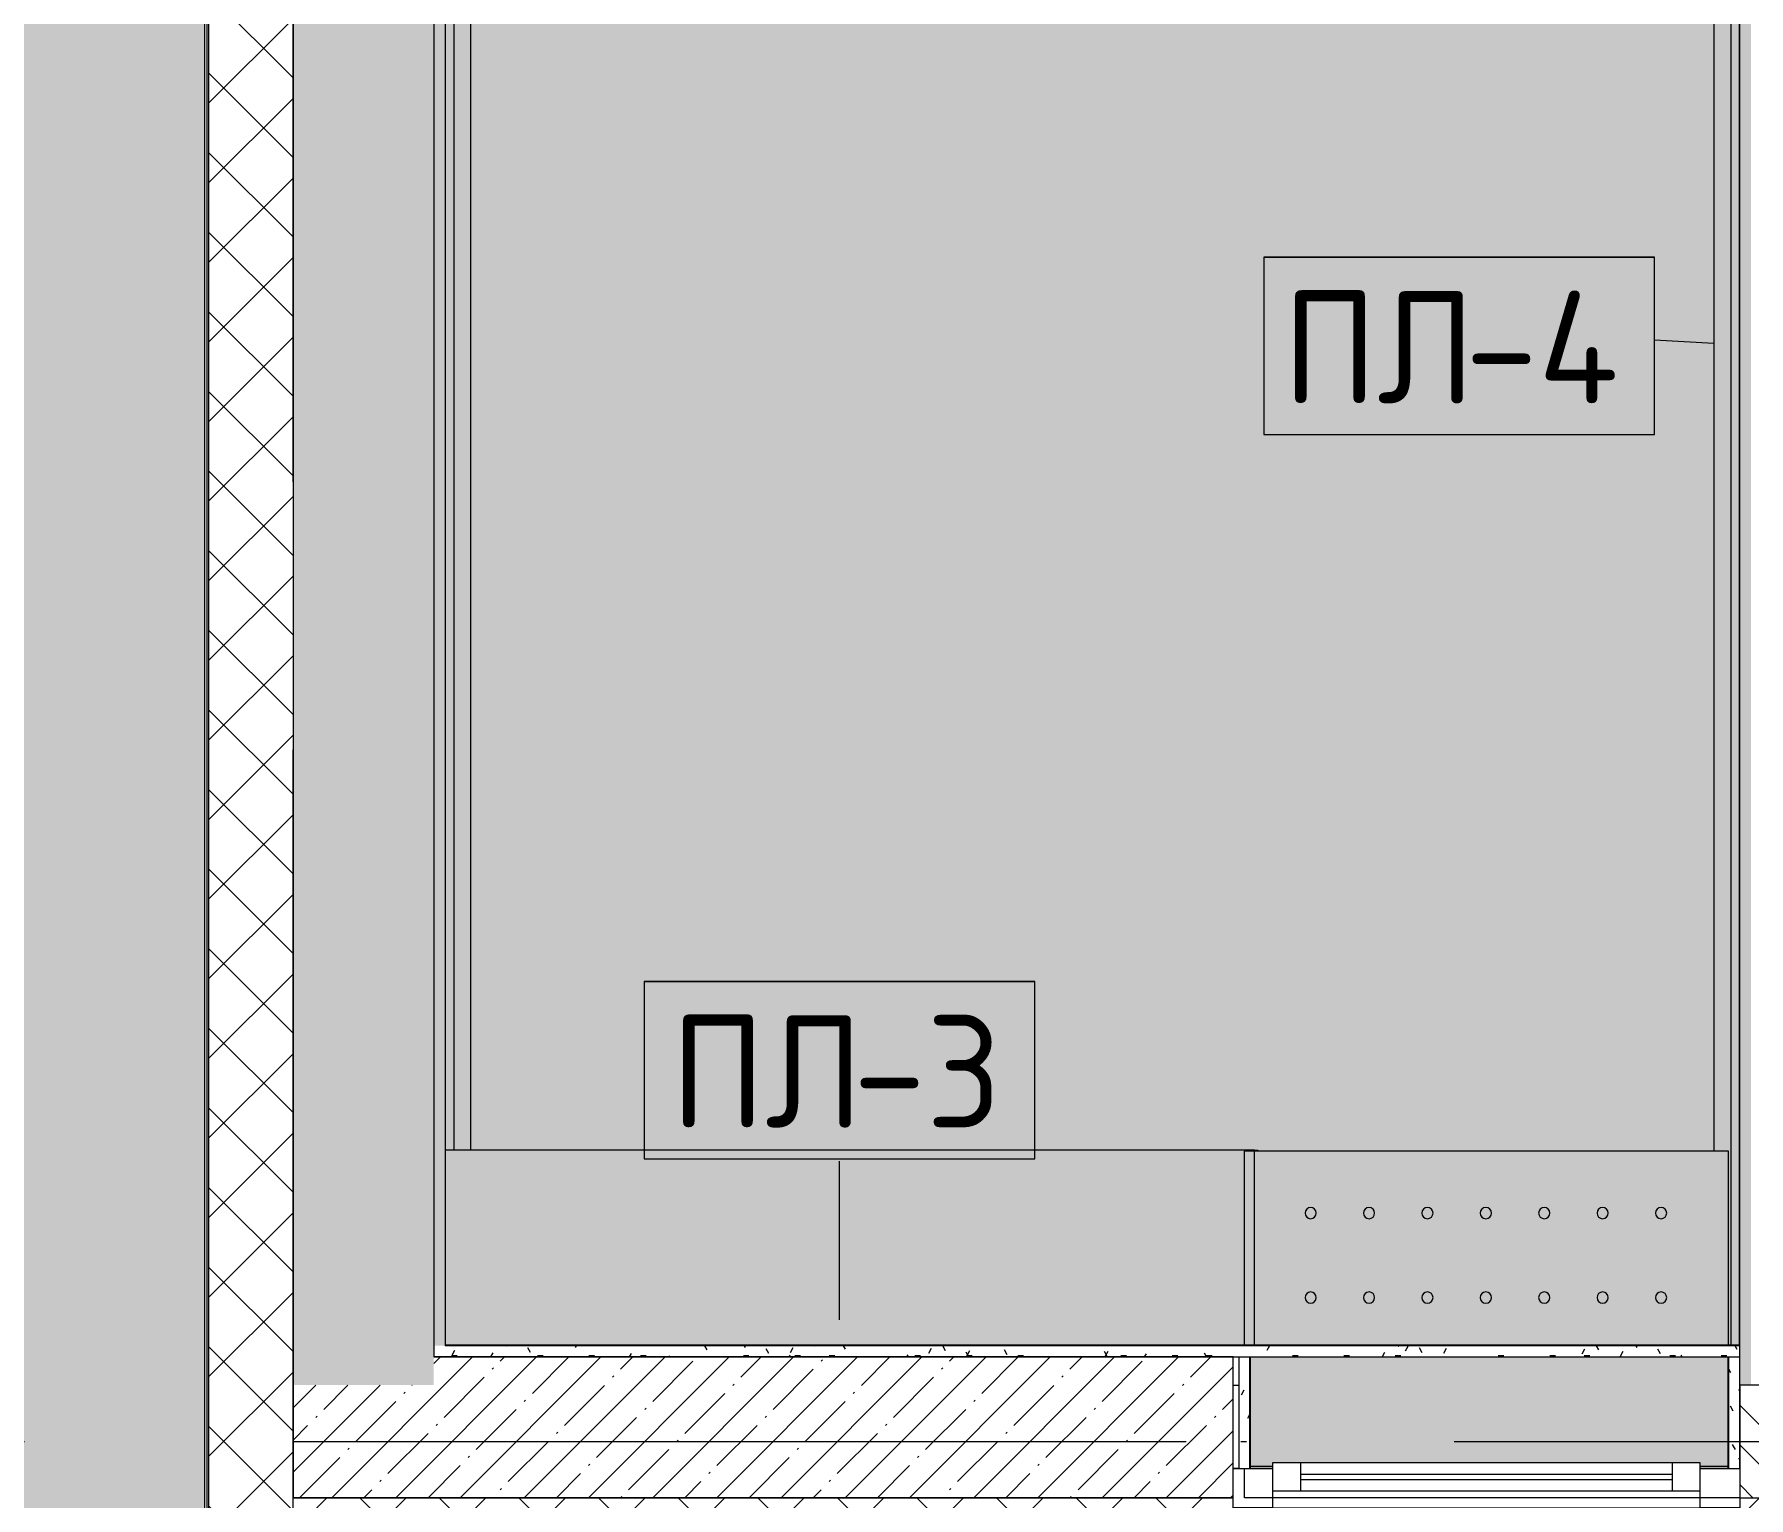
# Model space of a CAD drawing. Header units: millimetres. Extents: x 81773 to 282675, y -8553 to 29000.
# Drawn here: x 88900 to 91946, y -100 to 2500 of the extents above; entities that cross this region are included whole.
import ezdxf

# ---------------------------------------------------------------- set-up
doc = ezdxf.new("R2010")
doc.units = ezdxf.units.MM
doc.linetypes.add('Осевая', pattern=[3175, 635, -476.25, 1587.5, -476.25])
for name, color, linetype, lineweight in [('A-DETL', 7, 'Continuous', 9), ('A-FLOR-PATT', 7, 'Continuous', 9), ('A-GENM-IDEN', 7, 'Continuous', 9), ('A-GLAZ', 7, 'Continuous', 9), ('A-GLAZ-1', 7, 'Continuous', 13), ('A-WALL', 7, 'Continuous', 9), ('I-WALL', 7, 'Continuous', 9), ('Знаки', 7, 'Continuous', 9), ('Оси', 7, 'Continuous', 9), ('Оси-2', 7, 'Осевая', 9)]:
    doc.layers.add(name, color=color, linetype=linetype, lineweight=lineweight)
for name, color, linetype, lineweight, true_color in [('A-DETL-GENF-1', 7, 'Continuous', 9, 0xd4d4d4), ('A-GENM-2', 5, 'Continuous', 9, 0x0000ff), ('A-WALL-1', 9, 'Continuous', 9, 0x808080), ('A-WALL-FNSH-1', 9, 'Continuous', 9, 0x808080), ('I-WALL-2', 9, 'Continuous', 9, 0x808080)]:
    doc.layers.add(name, color=color, linetype=linetype, lineweight=lineweight, true_color=true_color)
doc.styles.add('GOST Common_1', font='GOST_Common.ttf', dxfattribs={"height": 200})
pattern_1 = [(45, (0, 0), (-70.71068, 70.71068), []), (135, (0, 0), (-70.71068, -70.71068), [])]
pattern_2 = [(45, (0, 0), (-57.024626, 57.024626), []), (45, (57.025, 0), (-57.024626, 57.024626), [100.806, -20.161, 3.353, -16.808])]
pattern_3 = [(0, (0, 0), (121.92, 30.48), [10.058, -81.382, 10.058, -81.382, -487.68]), (0, (0, 0), (121.92, 30.48), [-182.88, 10.058, -172.822, 10.058, -81.382, -213.36]), (0, (0, 0), (121.92, 30.48), [-457.2, 10.058, -50.902, 10.058, -142.342]), (120, (45.72, 15.24), (-87.356454, 90.345817), [10.058, -81.382, 10.058, -81.382, -487.68]), (120, (45.72, 15.24), (-87.356454, 90.345817), [-182.88, 10.058, -172.822, 10.058, -81.382, -213.36]), (120, (45.72, 15.24), (-87.356454, 90.345817), [-457.2, 10.058, -50.902, 10.058, -142.342]), (240, (60.96, 76.2), (-34.563546, -120.825817), [10.058, -81.382, 10.058, -81.382, -487.68]), (240, (60.96, 76.2), (-34.563546, -120.825817), [-182.88, 10.058, -172.822, 10.058, -81.382, -213.36]), (240, (60.96, 76.2), (-34.563546, -120.825817), [-457.2, 10.058, -50.902, 10.058, -142.342])]

# ---------------------------------------------------------------- blocks, each defined once
blk = doc.blocks.new('120_Окно_СКБ_1Ст - 120_Окно_СКБ_1Ст 900х2500_h_ с форточкой-V7-План раскладки напольных покрытий 3 этажа в осях 23-33')
at = {"layer": 'A-GLAZ'}
for p, q in [((450, -57), (-450, -57)), ((-330, -107), (330, -107)), ((330, -117), (-330, -117)), ((-430, -127), (-380, -127)), ((380, -127), (420, -127)), ((440, -127), (450, -127))]:
    blk.add_line(p, q, dxfattribs=at)
at = {"layer": 'A-GLAZ-1'}
for p, q in [((-450, -127), (-450, -57)), ((-450, -57), (-380, -57)), ((-380, -57), (-380, -127)), ((380, -127), (380, -57)), ((380, -57), (450, -57)), ((450, -57), (450, -127)), ((380, -87), (-380, -87)), ((-380, -87), (-380, -137)), ((-330, -137), (-330, -87)), ((330, -137), (330, -87)), ((380, -137), (380, -87)), ((-380, -127), (-450, -127)), ((-380, -137), (380, -137)), ((450, -127), (380, -127))]:
    blk.add_line(p, q, dxfattribs=at)
blk = doc.blocks.new('Плинтус - Плинтус светлый _сад_-33412368-План раскладки напольных покрытий 3 этажа в осях 23-33')
at = {"layer": 'A-GENM-2'}
blk.add_hatch(color=256, dxfattribs=at).paths.add_polyline_path([(3560, -15), (3559, 0), (0, 0), (-15, -15), (3530.1, -15)])
for p, q in [((0, 0), (-15, -15)), ((-15, -15), (3560, -15)), ((0, 0), (3559, 0)), ((-45, -45), (3214.1, -45))]:
    blk.add_line(p, q, dxfattribs=at)
blk = doc.blocks.new('Плинтус - Плинтус светлый _сад_-33412369-План раскладки напольных покрытий 3 этажа в осях 23-33')
at = {"layer": 'A-GENM-2'}
blk.add_hatch(color=256, dxfattribs=at).paths.add_polyline_path([(346.3, 0), (346.3, -15), (10193, -15), (10193, 0), (1218.6, 0)])
for p, q in [((346.3, 0), (10193, 0)), ((346.3, -15), (10193, -15)), ((346.3, -45), (10193, -45))]:
    blk.add_line(p, q, dxfattribs=at)
blk = doc.blocks.new('Зашивка радиатора_ с перфорацией М1_1 - Зашивка радиатора_ с перфорацией М1_1-31131234-План раскладки напольных покрытий 3 этажа в осях 23-33')
at = {"layer": 'Знаки'}
blk.add_hatch(color=256, dxfattribs=at).paths.add_polyline_path([(420, 380), (380, 380), (380, 374), (-380, 374), (-380, 380), (-430, 380), (-430, 186), (420, 186), (420, 244.2)])
h = blk.add_hatch(color=256, dxfattribs=at)
h.paths.add_polyline_path([(430.2, 166), (-430, 166), (-430, -179.9), (430.2, -179.9), (430.2, 136.1)])
h.paths.add_polyline_path([(104.7, 90.4), (109.7, 89), (113.4, 85.4), (114.7, 80.4), (113.4, 75.4), (109.7, 71.7), (104.7, 70.4), (99.7, 71.7), (96.1, 75.4), (94.7, 80.4), (96.1, 85.4), (99.7, 89), (102.2, 90)])
h.paths.add_polyline_path([(-206.5, 90.4), (-201.5, 89), (-197.8, 85.4), (-196.5, 80.4), (-197.8, 75.4), (-201.5, 71.7), (-206.5, 70.4), (-211.5, 71.7), (-215.2, 75.4), (-216.5, 80.4), (-215.2, 85.4), (-211.5, 89), (-209.1, 90)])
h.paths.add_polyline_path([(312.2, 90.4), (317.2, 89), (320.9, 85.4), (322.2, 80.4), (320.9, 75.4), (317.2, 71.7), (312.2, 70.4), (307.2, 71.7), (303.6, 75.4), (302.2, 80.4), (303.6, 85.4), (307.2, 89), (309.7, 90)])
h.paths.add_polyline_path([(-310.3, 90.4), (-305.3, 89), (-301.6, 85.4), (-300.3, 80.4), (-301.6, 75.4), (-305.3, 71.7), (-310.3, 70.4), (-315.3, 71.7), (-318.9, 75.4), (-320.3, 80.4), (-318.9, 85.4), (-315.3, 89), (-312.8, 90)])
h.paths.add_polyline_path([(208.5, 90.4), (213.5, 89), (217.2, 85.4), (218.5, 80.4), (217.2, 75.4), (213.5, 71.7), (208.5, 70.4), (203.5, 71.7), (199.8, 75.4), (198.5, 80.4), (199.8, 85.4), (203.5, 89), (205.9, 90)])
h.paths.add_polyline_path([(1, 90.4), (6, 89), (9.7, 85.4), (11, 80.4), (9.7, 75.4), (6, 71.7), (1, 70.4), (-4, 71.7), (-7.7, 75.4), (-9, 80.4), (-7.7, 85.4), (-4, 89), (-1.6, 90)])
h.paths.add_polyline_path([(-102.8, 90.4), (-97.8, 89), (-94.1, 85.4), (-92.8, 80.4), (-94.1, 75.4), (-97.8, 71.7), (-102.8, 70.4), (-107.8, 71.7), (-111.4, 75.4), (-112.8, 80.4), (-111.4, 85.4), (-107.8, 89), (-105.3, 90)])
h.paths.add_polyline_path([(-310.3, -59.6), (-305.3, -61), (-301.6, -64.6), (-300.3, -69.6), (-301.6, -74.6), (-305.3, -78.3), (-310.3, -79.6), (-315.3, -78.3), (-318.9, -74.6), (-320.3, -69.6), (-318.9, -64.6), (-315.3, -61), (-312.8, -60)])
h.paths.add_polyline_path([(-206.5, -59.6), (-201.5, -61), (-197.8, -64.6), (-196.5, -69.6), (-197.8, -74.6), (-201.5, -78.3), (-206.5, -79.6), (-211.5, -78.3), (-215.2, -74.6), (-216.5, -69.6), (-215.2, -64.6), (-211.5, -61), (-209.1, -60)])
h.paths.add_polyline_path([(208.5, -59.6), (213.5, -61), (217.2, -64.6), (218.5, -69.6), (217.2, -74.6), (213.5, -78.3), (208.5, -79.6), (203.5, -78.3), (199.8, -74.6), (198.5, -69.6), (199.8, -64.6), (203.5, -61), (205.9, -60)])
h.paths.add_polyline_path([(312.2, -59.6), (317.2, -61), (320.9, -64.6), (322.2, -69.6), (320.9, -74.6), (317.2, -78.3), (312.2, -79.6), (307.2, -78.3), (303.6, -74.6), (302.2, -69.6), (303.6, -64.6), (307.2, -61), (309.7, -60)])
h.paths.add_polyline_path([(-102.8, -59.6), (-97.8, -61), (-94.1, -64.6), (-92.8, -69.6), (-94.1, -74.6), (-97.8, -78.3), (-102.8, -79.6), (-107.8, -78.3), (-111.4, -74.6), (-112.8, -69.6), (-111.4, -64.6), (-107.8, -61), (-105.3, -60)])
h.paths.add_polyline_path([(104.7, -59.6), (109.7, -61), (113.4, -64.6), (114.7, -69.6), (113.4, -74.6), (109.7, -78.3), (104.7, -79.6), (99.7, -78.3), (96.1, -74.6), (94.7, -69.6), (96.1, -64.6), (99.7, -61), (102.2, -60)])
h.paths.add_polyline_path([(1, -59.6), (6, -61), (9.7, -64.6), (11, -69.6), (9.7, -74.6), (6, -78.3), (1, -79.6), (-4, -78.3), (-7.7, -74.6), (-9, -69.6), (-7.7, -64.6), (-4, -61), (-1.6, -60)])
for p, q in [((-380, 380), (-430, 380)), ((420, 380), (380, 380)), ((-430, 166), (-430, -179.9)), ((430.2, -179.9), (430.2, 166)), ((-430, -179.9), (430.2, -179.9))]:
    blk.add_line(p, q, dxfattribs=at)
for centre, start, end in [((-310.3, 80.4), 180, 0), ((-310.3, 80.4), 0, 180), ((-206.5, 80.4), 0, 180), ((-206.5, 80.4), 180, 360), ((-102.8, 80.4), 0, 180), ((-102.8, 80.4), 180, 0), ((1, 80.4), 0, 180), ((1, 80.4), 180, 0), ((104.7, 80.4), 0, 180), ((104.7, 80.4), 180, 360), ((208.5, 80.4), 0, 180), ((208.5, 80.4), 180, 0), ((312.2, 80.4), 0, 180), ((312.2, 80.4), 180, 0), ((-310.3, -69.6), 0, 180), ((-206.5, -69.6), 0, 180), ((-102.8, -69.6), 0, 180), ((1, -69.6), 0, 180), ((104.7, -69.6), 0, 180), ((208.5, -69.6), 0, 180), ((312.2, -69.6), 0, 180), ((-310.3, -69.6), 180, 0), ((-206.5, -69.6), 180, 0), ((-102.8, -69.6), 180, 0), ((1, -69.6), 180, 0), ((104.7, -69.6), 180, 0), ((208.5, -69.6), 180, 0), ((312.2, -69.6), 180, 0)]:
    blk.add_arc(centre, 10, start, end, dxfattribs=at)
blk = doc.blocks.new('Зашивка_ торцевая панель - Зашивка_ торцевая панель Т2-31135790-План раскладки напольных покрытий 3 этажа в осях 23-33')
at = {"layer": 'Знаки'}
blk.add_hatch(color=256, dxfattribs=at).paths.add_polyline_path([(-406, 178.6), (-406, 180), (-411.8, 179.9), (-411.8, 178.6)])
for p, q in [((-430, 180), (-406, 180)), ((-406, 180), (-406, 178.6))]:
    blk.add_line(p, q, dxfattribs=at)
blk = doc.blocks.new('Зашивка без перфорации М3_2_1 - М3_2_17-32617514-План раскладки напольных покрытий 3 этажа в осях 23-33')
at = {"layer": 'Знаки'}
blk.add_hatch(color=256, dxfattribs=at).paths.add_polyline_path([(-430, 167.4), (-430, -179.9), (1008.2, -179.9), (1007.2, 167.4), (-395, 167.4)])
for p, q in [((-430, 167.4), (-430, -179.9)), ((-430, -179.9), (1008.2, -179.9))]:
    blk.add_line(p, q, dxfattribs=at)
blk = doc.blocks.new('Mark Reiling - Mark Reiling-26174330-План раскладки напольных покрытий 3 этажа в осях 23-33')
at = {"layer": 'A-GENM-IDEN'}
for p, q in [((-3.47, 1.49), (-3.47, -1.663)), ((-3.47, 1.49), (3.47, 1.49)), ((3.47, 1.49), (-3.47, 1.49)), ((-3.47, 1.49), (-3.47, -1.663)), ((3.47, -1.663), (3.47, 1.49)), ((3.47, -1.663), (3.47, 1.49)), ((-3.47, -1.663), (3.47, -1.663)), ((-3.47, -1.663), (3.47, -1.663))]:
    blk.add_line(p, q, dxfattribs=at)

msp = doc.modelspace()

# ---------------------------------------------------------------- hatches: boundary and pattern name
at = {"layer": 'A-DETL-GENF-1'}
msp.add_hatch(color=256, dxfattribs=at).paths.add_polyline_path([(89203.5, -258), (89203.5, 10193), (84970.7, 10193), (84970.7, -258)])
at = {"layer": 'A-FLOR-PATT'}
h = msp.add_hatch(color=256, dxfattribs=at)
h.paths.add_polyline_path([(91930, 170), (91930, 3805), (91050, 3805), (91050, 3855), (91930, 3855), (91929, 5055), (91550, 5055), (91550, 5105), (91930, 5105), (91929, 5159), (91914, 5144), (91914, 10364), (91395, 10364), (91410, 10379), (91385, 10380), (91385, 10392), (91370, 10392), (91370, 9920), (90000, 9920), (90000, 10392), (89985, 10392), (89985, 10380), (89960.1, 10378.9), (89975, 10364), (89646, 10364), (89646, 517.3), (91074, 517.3), (91074, 515.9), (91910, 515.9), (91910, 170), (91914, 170), (91914, 3745), (91929, 3730), (91929, 170)])
h.paths.add_polyline_path([(91167.8, 245.6), (91172.8, 247), (91176.4, 250.6), (91177.8, 255.6), (91176.4, 260.6), (91172.8, 264.3), (91167.8, 265.6), (91162.8, 264.3), (91159.1, 260.6), (91157.8, 255.6), (91159.1, 250.6), (91162.8, 247), (91165.2, 246)])
h.paths.add_polyline_path([(91271.5, 245.6), (91276.8, 247.2), (91280.2, 250.6), (91281.5, 255.6), (91280.2, 260.6), (91276.5, 264.3), (91271.5, 265.6), (91266.5, 264.3), (91262.8, 260.6), (91261.5, 255.6), (91262.8, 250.6), (91266.5, 247), (91268.9, 246)])
h.paths.add_polyline_path([(91375.3, 245.6), (91380.6, 247.2), (91383.9, 250.6), (91385.3, 255.6), (91383.9, 260.6), (91380.3, 264.3), (91375.3, 265.6), (91370.3, 264.3), (91366.6, 260.6), (91365.3, 255.6), (91366.6, 250.6), (91370.3, 247), (91372.7, 246)])
h.paths.add_polyline_path([(91582.8, 245.6), (91587.8, 247), (91591.4, 250.6), (91592.8, 255.6), (91591.4, 260.6), (91587.8, 264.3), (91582.8, 265.6), (91577.8, 264.3), (91574.1, 260.6), (91572.8, 255.6), (91574.1, 250.6), (91577.8, 247), (91580.2, 246)])
h.paths.add_polyline_path([(91686.5, 245.6), (91691.5, 247), (91695.2, 250.6), (91696.5, 255.6), (91695.2, 260.6), (91691.5, 264.3), (91686.5, 265.6), (91681.5, 264.3), (91677.8, 260.6), (91676.5, 255.6), (91677.8, 250.6), (91681.5, 247), (91683.9, 246)])
h.paths.add_polyline_path([(91479, 245.6), (91484, 247), (91487.7, 250.6), (91489, 255.6), (91487.7, 260.6), (91484, 264.3), (91479, 265.6), (91474, 264.3), (91470.3, 260.6), (91469, 255.6), (91470.3, 250.6), (91474, 247), (91476.4, 246)])
h.paths.add_polyline_path([(91790.3, 245.6), (91795.3, 247), (91798.9, 250.6), (91800.3, 255.6), (91798.9, 260.6), (91795.3, 264.3), (91790.3, 265.6), (91785.3, 264.3), (91781.6, 260.6), (91780.3, 255.6), (91781.6, 250.6), (91785.3, 247), (91787.7, 246)])
h.paths.add_polyline_path([(91582.8, 395.6), (91587.8, 397), (91591.4, 400.6), (91592.8, 405.6), (91591.4, 410.6), (91587.8, 414.3), (91582.8, 415.6), (91577.8, 414.3), (91574.1, 410.6), (91572.8, 405.6), (91574.1, 400.6), (91577.8, 397), (91580.2, 396)])
h.paths.add_polyline_path([(91479, 395.6), (91484, 397), (91487.7, 400.6), (91489, 405.6), (91487.7, 410.6), (91484, 414.3), (91479, 415.6), (91474, 414.3), (91470.3, 410.6), (91469, 405.6), (91470.3, 400.6), (91474, 397), (91476.4, 396)])
h.paths.add_polyline_path([(91167.8, 395.6), (91172.8, 397), (91176.4, 400.6), (91177.8, 405.6), (91176.4, 410.6), (91172.8, 414.3), (91167.8, 415.6), (91162.8, 414.3), (91159.1, 410.6), (91157.8, 405.6), (91159.1, 400.6), (91162.8, 397), (91165.2, 396)])
h.paths.add_polyline_path([(91790.3, 395.6), (91795.3, 397), (91798.9, 400.6), (91800.3, 405.6), (91798.9, 410.6), (91795.3, 414.3), (91790.3, 415.6), (91785.3, 414.3), (91781.6, 410.6), (91780.3, 405.6), (91781.6, 400.6), (91785.3, 397), (91787.7, 396)])
h.paths.add_polyline_path([(91375.3, 395.6), (91380.3, 397), (91383.9, 400.6), (91385.3, 405.6), (91383.9, 410.6), (91380.3, 414.3), (91375.3, 415.6), (91370.3, 414.3), (91366.6, 410.6), (91365.3, 405.6), (91366.6, 400.6), (91370.3, 397), (91372.7, 396)])
h.paths.add_polyline_path([(91686.5, 395.6), (91691.5, 397), (91695.2, 400.6), (91696.5, 405.6), (91695.2, 410.6), (91691.5, 414.3), (91686.5, 415.6), (91681.5, 414.3), (91677.8, 410.6), (91676.5, 405.6), (91677.8, 400.6), (91681.5, 397), (91683.9, 396)])
h.paths.add_polyline_path([(91271.5, 395.6), (91276.5, 397), (91280.2, 400.6), (91281.5, 405.6), (91280.2, 410.6), (91276.5, 414.3), (91271.5, 415.6), (91266.2, 414.1), (91262.8, 410.6), (91261.5, 405.6), (91262.8, 400.6), (91266.5, 397), (91268.9, 396)])
h.paths.add_polyline_path([(89630, 517.3), (89631, 517.3), (89630, 1389.6)])
h.paths.add_polyline_path([(91320, 9970), (91320, 10520), (91325, 10520), (91325, 10550), (91335, 10550), (91335, 10600), (90035, 10600), (90035, 10550), (90045, 10550), (90045, 10520), (90050, 10520), (90050, 9970)])
h.paths.add_polyline_path([(89630, 10378), (89631, 10380), (89630, 10379)])
h.paths.add_polyline_path([(91930, 10378), (91929, 10380), (91929, 10379), (91929.8, 10378.2)])
at = {"layer": 'A-WALL'}
h = msp.add_hatch(dxfattribs=at)
h.set_pattern_fill('FP_1', color=256, style=0, pattern_type=2)
h.set_pattern_definition(pattern_1)
h.paths.add_polyline_path([(89210, -100), (89360, -100), (89360, 10392), (89210, 10392), (89210, 3120)])
h = msp.add_hatch(dxfattribs=at)
h.set_pattern_fill('FP_2', color=256, style=0, pattern_type=2)
h.set_pattern_definition([(135, (0, 0), (-35.35534, -35.35534), [])])
h.paths.add_polyline_path([(121430, -100), (121430, 100), (121130, 100), (121130, -100)])
h.paths.add_polyline_path([(118830, -100), (119330, -100), (119330, 100), (118830, 100)])
h.paths.add_polyline_path([(116975.6, -100), (117030, -100), (117030, 100), (115980, 100), (115980, -100), (116339, -100)])
h.paths.add_polyline_path([(113430, -100), (113680, -100), (113680, 100), (113430, 100), (113430, 91.8)])
h.paths.add_polyline_path([(111630, -100), (111630, 100), (110730, 100), (110730, -100), (111246, -100)])
h.paths.add_polyline_path([(109336.1, -100), (109830, -100), (109830, 100), (108930, 100), (108930, -100)])
h.paths.add_polyline_path([(106153, -100), (106230, -100), (106230, 100), (105180, 100), (105180, -100), (105516.4, -100)])
h.paths.add_polyline_path([(102880, -100), (102880, 100), (102630, 100), (102630, -100)])
h.paths.add_polyline_path([(100830, -100), (101730, -100), (101730, 100), (100830, 100), (100830, 91.8)])
h.paths.add_polyline_path([(97876.9, -100), (98130, -100), (98130, 100), (97080, 100), (97080, -100), (97240.3, -100)])
h.paths.add_polyline_path([(94780, -100), (94780, 100), (94530, 100), (94530, -100), (94693.8, -100)])
h.paths.add_polyline_path([(92730, -100), (92730, 100), (91930, 100), (91930, -100), (92147.3, -100)])
h = msp.add_hatch(dxfattribs=at)
h.set_pattern_fill('FP_1', color=256, style=0, pattern_type=2)
h.set_pattern_definition(pattern_1)
h.paths.add_polyline_path([(125080, -250), (125080, -100), (123730, -100), (123730, -250), (124615, -250)])
h.paths.add_polyline_path([(121430, -250), (121430, -100), (120230, -100), (120230, -250), (120795.3, -250)])
h.paths.add_polyline_path([(116975.6, -250), (117030, -250), (117030, -100), (115980, -100), (115980, -250), (116339, -250)])
h.paths.add_polyline_path([(118885.4, -250), (119330, -250), (119330, -100), (117930, -100), (117930, -250), (118248.8, -250)])
h.paths.add_polyline_path([(113155.8, -250), (113680, -250), (113680, -100), (112530, -100), (112530, -250)])
h.paths.add_polyline_path([(111246, -250), (111630, -250), (111630, -100), (110730, -100), (110730, -250)])
h.paths.add_polyline_path([(109830, -250), (109830, -100), (108930, -100), (108930, -250), (109336.1, -250)])
h.paths.add_polyline_path([(107130, -250), (108030, -250), (108030, -100), (107130, -100)])
h.paths.add_polyline_path([(105180, -250), (106230, -250), (106230, -100), (105180, -100)])
h.paths.add_polyline_path([(102333.3, -250), (102880, -250), (102880, -100), (100830, -100), (100830, -250), (101730, -250)])
h.paths.add_polyline_path([(99150.2, -250), (99930, -250), (99930, -100), (99030, -100), (99030, -250)])
h.paths.add_polyline_path([(98130, -250), (98130, -100), (97080, -100), (97080, -250), (97876.9, -250)])
h.paths.add_polyline_path([(94780, -250), (94780, -100), (93630, -100), (93630, -250), (94693.8, -250)])
h.paths.add_polyline_path([(90874.1, -250), (91030, -250), (91030, -100), (89210, -100), (89210, -250), (89600.8, -250)])
h.paths.add_polyline_path([(92147.3, -250), (92730, -250), (92730, -100), (91930, -100), (91930, -250)])
at = {"layer": 'I-WALL'}
h = msp.add_hatch(dxfattribs=at)
h.set_pattern_fill('FP_4', color=256, style=0, pattern_type=2)
h.set_pattern_definition(pattern_2)
h.paths.add_polyline_path([(89600.8, 100), (89610, 100), (89610, 7700), (89360, 7700), (89360, 100)])
h = msp.add_hatch(dxfattribs=at)
h.set_pattern_fill('FP_4', color=256, style=0, pattern_type=2)
h.set_pattern_definition(pattern_2)
h.paths.add_polyline_path([(89360, -100), (91030, -100), (91030, 150), (89610, 150), (89610, 100), (89360, 100)])
at = {"layer": 'I-WALL-2'}
h = msp.add_hatch(dxfattribs=at)
h.set_pattern_fill('FP_35', color=256, style=0, pattern_type=2)
h.set_pattern_definition(pattern_3)
h.paths.add_polyline_path([(89630, 170), (89630, 10400), (89610, 10400), (89610, 170)])
h = msp.add_hatch(dxfattribs=at)
h.set_pattern_fill('FP_35', color=256, style=0, pattern_type=2)
h.set_pattern_definition(pattern_3)
h.paths.add_polyline_path([(91950, 100), (91950, 3700), (91942, 3700), (91942, 3755), (91930, 3755), (91930, 100)])
h.paths.add_polyline_path([(91930, 5155), (91942, 5155), (91942, 5210), (91950, 5210), (91950, 10400), (91930, 10400), (91930, 5175)])
h = msp.add_hatch(dxfattribs=at)
h.set_pattern_fill('FP_35', color=256, style=0, pattern_type=2)
h.set_pattern_definition(pattern_3)
h.paths.add_polyline_path([(91930, 150), (91929, 170), (89610, 170), (89610, 150), (91929, 150)])
h = msp.add_hatch(dxfattribs=at)
h.set_pattern_fill('FP_35', color=256, style=0, pattern_type=2)
h.set_pattern_definition(pattern_3)
h.paths.add_polyline_path([(91060, -48), (91060, 150), (91040, 150), (91040, -48)])
h = msp.add_hatch(dxfattribs=at)
h.set_pattern_fill('FP_35', color=256, style=0, pattern_type=2)
h.set_pattern_definition(pattern_3)
h.paths.add_polyline_path([(91930, -48), (91930, 149.8), (91910, 149.8), (91910, -48)])

# ---------------------------------------------------------------- linework, layer by layer
at = {"layer": 'A-DETL'}
msp.add_line((89203.5, -258), (89203.5, 10193), dxfattribs=at)
at = {"layer": 'A-GENM-IDEN'}
for p, q in [((91884, 1950.5), (91778.7, 1956.5)), ((90331, 216), (90331, 497.8))]:
    msp.add_line(p, q, dxfattribs=at)
at = {"layer": 'A-WALL'}
for p, q in [((89207, 10395), (89207, -253)), ((89210, 10392), (89210, -250)), ((89630, 10380), (89630, 170)), ((91930, 170), (89630, 170)), ((91030, 150), (89610, 150)), ((89610, 150), (91930, 150)), ((91030, 100), (91040, 100)), ((91050.5, -100), (91050.5, -100)), ((91930, -100), (92730, -100)), ((91930, -100), (92730, -100))]:
    msp.add_line(p, q, dxfattribs=at)
at = {"layer": 'A-WALL-1'}
for p, q in [((89610, 10600), (89610, 150)), ((89360, 10400), (89360, -100)), ((91930, 100), (91930, 170)), ((91030, -100), (91030, 150)), ((91040, 150), (91040, -48)), ((91060, -48), (91060, 150)), ((91930, 149.8), (91910, 149.8)), ((91910, 149.8), (91910, -48)), ((91930, -48), (91930, 149.8)), ((92730, 100), (91930, 100)), ((91930, 100), (91930, -250)), ((91040, -48), (91060, -48)), ((91910, -48), (91930, -48)), ((91030, -100), (89360, -100)), ((89360, -100), (91030, -100)), ((91030, -250), (91030, -100))]:
    msp.add_line(p, q, dxfattribs=at)
at = {"layer": 'A-WALL-FNSH-1'}
for p, q in [((89631, 171), (89631, 10379)), ((91929, 3755), (91929, 171)), ((91930, 170), (91930, 3755)), ((91929, 171), (89631, 171)), ((91061, -48), (91061, 150)), ((91910, 149.8), (91909, 149.8)), ((91909, 149.8), (91909, -48)), ((91060, -48), (91061, -48)), ((91909, -48), (91910, -48))]:
    msp.add_line(p, q, dxfattribs=at)
at = {"layer": 'I-WALL'}
for p, q in [((91050.5, -100), (91050.5, -48)), ((91930, -100), (91050.5, -100))]:
    msp.add_line(p, q, dxfattribs=at)
at = {"layer": 'Оси'}
msp.add_line((89360, -1906.3), (89360, 593.7), dxfattribs=at)
at = {"layer": 'Оси-2'}
for p, q in [((89360, 593.7), (89360, 19415.1)), ((85072.9, 0), (122760, 0))]:
    msp.add_line(p, q, dxfattribs=at)

# ---------------------------------------------------------------- block references
at = {"layer": 'A-GENM-2'}
for name, p, rotation in [('Плинтус - Плинтус светлый _сад_-33412369-План раскладки напольных покрытий 3 этажа в осях 23-33', (89631, 171), 89.9999999999999), ('Плинтус - Плинтус светлый _сад_-33412368-План раскладки напольных покрытий 3 этажа в осях 23-33', (91929, 3730), 270)]:
    msp.add_blockref(name, p, dxfattribs=dict(at, rotation=rotation))
at = {"layer": 'A-GENM-IDEN', "xscale": 99.99999999999993, "yscale": 99.99999999999993, "zscale": 99.99999999999993}
for p in [(91431.7, 1954.9), (90331, 668.3)]:
    msp.add_blockref('Mark Reiling - Mark Reiling-26174330-План раскладки напольных покрытий 3 этажа в осях 23-33', p, dxfattribs=at)
at = {"layer": 'A-GLAZ', "rotation": 180}
msp.add_blockref('120_Окно_СКБ_1Ст - 120_Окно_СКБ_1Ст 900х2500_h_ с форточкой-V7-План раскладки напольных покрытий 3 этажа в осях 23-33', (91480, -175), dxfattribs=at)
at = {"layer": 'Знаки', "rotation": 180}
for name, p in [('Зашивка без перфорации М3_2_1 - М3_2_17-32617514-План раскладки напольных покрытий 3 этажа в осях 23-33', (90638.2, 337.4)), ('Зашивка радиатора_ с перфорацией М1_1 - Зашивка радиатора_ с перфорацией М1_1-31131234-План раскладки напольных покрытий 3 этажа в осях 23-33', (91480, 336))]:
    msp.add_blockref(name, p, dxfattribs=at)
at = {"layer": 'Знаки'}
msp.add_blockref('Зашивка_ торцевая панель - Зашивка_ торцевая панель Т2-31135790-План раскладки напольных покрытий 3 этажа в осях 23-33', (91480, 337.4), dxfattribs=at)

# ---------------------------------------------------------------- texts
at = {"layer": 'A-GENM-IDEN', "char_height": 200, "attachment_point": 1, "style": 'GOST Common_1'}
for s, insert, width in [('ПЛ', (91117.6, 2044), 392.827), ('-4', (91441.7, 2044), 376.793), ('ПЛ', (90030.4, 757.4), 392.827), ('-3', (90354.5, 757.4), 344.726)]:
    msp.add_mtext(s, dxfattribs=dict(at, insert=insert, width=width))

doc.saveas('drawing.dxf')
